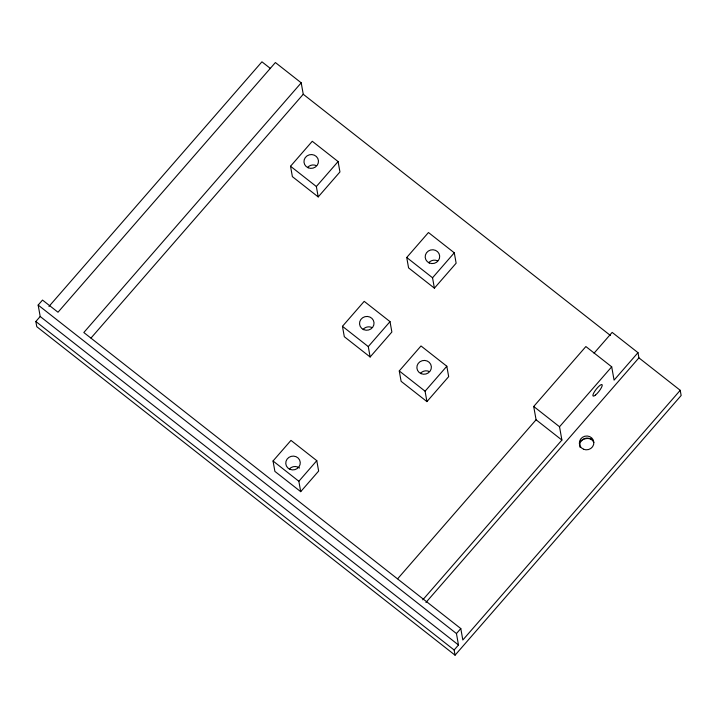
<?xml version="1.0" encoding="UTF-8"?>
<svg xmlns="http://www.w3.org/2000/svg" width="717" height="717" viewBox="0 0 717 717"><rect width="100%" height="100%" fill="white"/><g stroke="black" fill="none" stroke-linecap="round" stroke-linejoin="round"><path stroke-width="1.08" d="M594.052 353.194L612.166 332.392L637.987 352.665L638.91 357.864L680.227 390.308L681.15 395.506L455.062 655.186L454.139 649.987L458.486 644.995L40.197 316.502L38.162 305.066L42.509 300.073L58.005 312.236L275.391 62.54L301.212 82.822L303.246 94.259L610.454 335.511M455.062 655.186L36.773 326.692L35.85 321.494L40.197 316.502M48.953 306.446L261.938 61.814L270.542 68.572M301.212 82.822L83.817 332.518L460.798 628.567L462.832 640.003L680.227 390.308M90.996 338.048L303.246 94.259M290.537 166.245L312.271 141.276L338.092 161.558L339.948 171.946L318.205 196.915L292.384 176.642L290.537 166.245L316.358 186.528L318.205 196.915M316.358 186.528L338.092 161.558M342.457 326.316L364.2 301.346L390.021 321.628L391.867 332.025L370.133 356.994L344.312 336.712L342.457 326.316L368.278 346.598L370.133 356.994M406.727 257.493L428.461 232.523L454.282 252.805L456.137 263.202L434.394 288.171L408.573 267.889L406.727 257.493L432.548 277.775L434.394 288.171M368.278 346.598L390.021 321.628M273.034 460.986L290.968 440.39L316.789 460.664L318.644 471.06L300.71 491.656L274.889 471.383L273.034 460.986L298.855 481.268L300.71 491.656M432.548 277.775L454.282 252.805M298.855 481.268L316.789 460.664M399.261 370.931L421.004 345.961L446.825 366.235L448.672 376.631L426.938 401.601L401.117 381.327L399.261 370.931L425.082 391.204L426.938 401.601M425.082 391.204L446.825 366.235M422.788 599.842L561.895 440.059L536.083 419.786L533.708 406.476L585.879 346.553L611.7 366.826L614.075 380.135L637.987 352.665M397.702 578.718L536.083 419.786M561.895 440.059L559.529 426.758L611.7 366.826M425.925 602.495L638.91 357.864M458.486 644.995L456.451 633.559L460.798 628.567M533.708 406.476L559.529 426.758M38.162 305.066L456.451 633.559M35.85 321.494L454.139 649.987M580.152 447.462A7.269 6.901 -10.1 0 1 584.507 438.535A7.269 6.901 -10.1 0 1 593.801 442.523M580.385 441.394A10.146 9.635 -10.1 0 1 591.821 439.297M420.431 373.369A7.269 6.901 -10.1 0 1 429.062 371.415M363.08 329.381A7.269 6.901 -10.1 0 1 371.711 327.427M289.31 469.043A7.269 6.901 -10.1 0 1 299.536 468.04M428.739 262.709A7.269 6.901 -10.1 0 1 437.37 260.755M307.521 167.5A7.269 6.901 -10.1 0 1 316.143 165.546M583.53 449.227A7.269 6.901 -10.1 0 0 593.837 442.201A7.269 6.901 -10.1 0 0 582.455 437.307A7.269 6.901 -10.1 0 0 583.53 449.227M595.567 394.959A7.269 1.73 -51.9 0 0 602.235 384.966A7.269 1.73 -51.9 0 0 594.877 391.088A7.269 1.73 -51.9 0 0 595.567 394.959M421.049 373.647A7.269 6.901 -10.1 0 0 431.356 366.62A7.269 6.901 -10.1 0 0 419.974 361.735A7.269 6.901 -10.1 0 0 421.049 373.647M363.707 329.659A7.269 6.901 -10.1 0 0 374.014 322.632A7.269 6.901 -10.1 0 0 362.632 317.748A7.269 6.901 -10.1 0 0 363.707 329.659M289.937 469.321A7.269 6.901 -10.1 0 0 300.244 462.295A7.269 6.901 -10.1 0 0 288.861 457.41A7.269 6.901 -10.1 0 0 289.937 469.321M429.366 262.987A7.269 6.901 -10.1 0 0 439.673 255.96A7.269 6.901 -10.1 0 0 428.291 251.067A7.269 6.901 -10.1 0 0 429.366 262.987M308.14 167.778A7.269 6.901 -10.1 0 0 318.447 160.751A7.269 6.901 -10.1 0 0 307.064 155.867A7.269 6.901 -10.1 0 0 308.14 167.778"/></g></svg>
